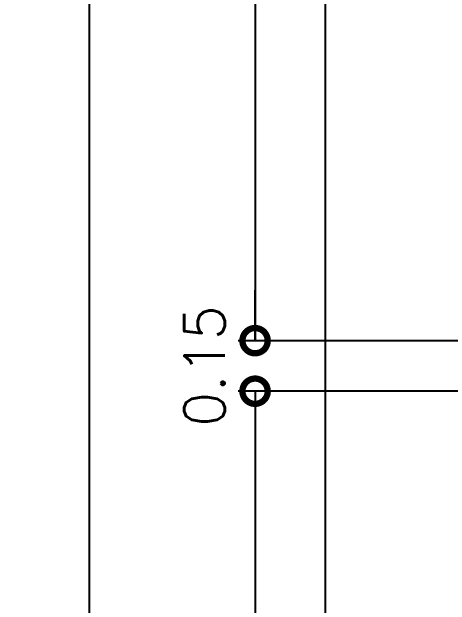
# Model space of a CAD drawing. Extents: x 500 to 638, y 181 to 267.
# Drawn here: x 533.448 to 534.747, y 227.187 to 228.948 of the extents above; entities that cross this region are included whole.
import ezdxf

# ---------------------------------------------------------------- set-up
doc = ezdxf.new("R2010")
doc.units = 0
doc.header["$LTSCALE"] = 7
doc.layers.get('0').update_dxf_attribs({"linetype": 'CONTINUOUS'})
doc.layers.get('DEFPOINTS').update_dxf_attribs({"linetype": 'CONTINUOUS'})
doc.layers.add('ALVENARIA1', color=44, linetype='CONTINUOUS')
doc.layers.add('COTA', color=1, linetype='CONTINUOUS')
doc.styles.add('SIMPLEX', font='SIMPLEX.SHX')
doc.dimstyles.new('DIM50', dxfattribs={"dimtxt": 0.12, "dimasz": 0.15, "dimexe": 0.05, "dimexo": 0.09, "dimgap": 0.09, "dimtad": 1, "dimzin": 0, "dimdsep": 46, "dimtxsty": 'SIMPLEX', "dimblk1": 'DOTSMALL', "dimblk2": 'DOTSMALL', "dimsah": 1, "dimcen": 0.09, "dimadec": 0, "dimazin": 0, "dimtfac": 1, "dimtix": 1, "dimtofl": 0, "dimtmove": 2, "dimatfit": 3, "dimldrblk": 'DOTSMALL', "dimfxl": 1, "dimtolj": 1, "dimtzin": 0, "dimarcsym": 0})

# ---------------------------------------------------------------- blocks, each defined once
blk = doc.blocks.new('_DOTSMALL')
at = {"color": 0, "linetype": 'ByBlock', "const_width": 0.5}
blk.add_lwpolyline([(-0.0625, 0, 1), (0.0625, 0, 1)], format="xyb", close=True, dxfattribs=at)
blk = doc.blocks.new('*D16')
at = {"layer": 'COTA', "color": 0, "lineweight": -2}
for p, q in [((535.3086, 232.1219), (534.1188, 232.1219)), ((534.1688, 232.1219), (534.1688, 227.9719)), ((535.3086, 227.9719), (534.1188, 227.9719))]:
    blk.add_line(p, q, dxfattribs=at)
at = {"layer": 'DEFPOINTS', "color": 0}
for p in [(535.3986, 232.1219), (534.1688, 227.9719), (535.3986, 227.9719)]:
    blk.add_point(p, dxfattribs=at)
at = {"layer": 'COTA', "color": 0, "lineweight": -2, "xscale": 0.15, "yscale": 0.15, "zscale": 0.15}
for p, rotation in [((534.1688, 232.1219), 90), ((534.1688, 227.9719), 270)]:
    blk.add_blockref('_DOTSMALL', p, dxfattribs=dict(at, rotation=rotation))
at = {"layer": 'COTA', "color": 0, "insert": (534.0188, 230.0469), "char_height": 0.12, "attachment_point": 5, "rotation": 90, "style": 'SIMPLEX'}
blk.add_mtext('\\A1;4.15', dxfattribs=at)
blk = doc.blocks.new('*D18')
at = {"layer": 'COTA', "color": 0, "lineweight": -2}
for p, q in [((534.1688, 227.9719), (534.1688, 228.1219)), ((535.3086, 227.9719), (534.1188, 227.9719)), ((535.3086, 227.8219), (534.1188, 227.8219)), ((534.1688, 227.8219), (534.1688, 227.6719))]:
    blk.add_line(p, q, dxfattribs=at)
at = {"layer": 'DEFPOINTS', "color": 0}
for p in [(535.3986, 227.9719), (534.1688, 227.8219), (535.3986, 227.8219)]:
    blk.add_point(p, dxfattribs=at)
at = {"layer": 'COTA', "color": 0, "lineweight": -2, "xscale": 0.15, "yscale": 0.15, "zscale": 0.15}
for p, rotation in [((534.1688, 227.9719), 270), ((534.1688, 227.8219), 90)]:
    blk.add_blockref('_DOTSMALL', p, dxfattribs=dict(at, rotation=rotation))
at = {"layer": 'COTA', "color": 0, "insert": (534.0188, 227.8969), "char_height": 0.12, "attachment_point": 5, "rotation": 90, "style": 'SIMPLEX'}
blk.add_mtext('\\A1;0.15', dxfattribs=at)
blk = doc.blocks.new('*D17')
at = {"layer": 'COTA', "color": 0, "lineweight": -2}
for p, q in [((535.3086, 227.8219), (534.1188, 227.8219)), ((534.1688, 227.8219), (534.1688, 225.3719)), ((535.8086, 225.3719), (534.1188, 225.3719))]:
    blk.add_line(p, q, dxfattribs=at)
at = {"layer": 'DEFPOINTS', "color": 0}
for p in [(535.3986, 227.8219), (534.1688, 225.3719), (535.8986, 225.3719)]:
    blk.add_point(p, dxfattribs=at)
at = {"layer": 'COTA', "color": 0, "lineweight": -2, "xscale": 0.15, "yscale": 0.15, "zscale": 0.15}
for p, rotation in [((534.1688, 227.8219), 90), ((534.1688, 225.3719), 270)]:
    blk.add_blockref('_DOTSMALL', p, dxfattribs=dict(at, rotation=rotation))
at = {"layer": 'COTA', "color": 0, "insert": (534.0188, 226.5969), "char_height": 0.12, "attachment_point": 5, "rotation": 90, "style": 'SIMPLEX'}
blk.add_mtext('\\A1;2.45', dxfattribs=at)
blk = doc.blocks.new('*D40')
at = {"layer": 'COTA', "color": 0, "lineweight": -2}
for p, q in [((535.2866, 238.2219), (533.6266, 238.2219)), ((533.6766, 238.2219), (533.6766, 225.2219)), ((535.2866, 225.2219), (533.6266, 225.2219))]:
    blk.add_line(p, q, dxfattribs=at)
at = {"layer": 'DEFPOINTS', "color": 0}
for p in [(535.3766, 238.2219), (533.6766, 225.2219), (535.3766, 225.2219)]:
    blk.add_point(p, dxfattribs=at)
at = {"layer": 'COTA', "color": 0, "lineweight": -2, "xscale": 0.15, "yscale": 0.15, "zscale": 0.15}
for p, rotation in [((533.6766, 238.2219), 90), ((533.6766, 225.2219), 270)]:
    blk.add_blockref('_DOTSMALL', p, dxfattribs=dict(at, rotation=rotation))
at = {"layer": 'COTA', "color": 0, "insert": (533.5266, 231.7219), "char_height": 0.12, "attachment_point": 5, "rotation": 90, "style": 'SIMPLEX'}
blk.add_mtext('\\A1;13.00', dxfattribs=at)

msp = doc.modelspace()

# ---------------------------------------------------------------- linework, layer by layer
at = {"layer": 'ALVENARIA1'}
msp.add_line((534.3766, 232.2719), (534.3766, 225.3719), dxfattribs=at)

# ---------------------------------------------------------------- dimensions: what is measured, and where the dimension line sits
at = {"layer": 'COTA'}
for base, p1, p2, picture, middle in [((533.6766, 225.2219), (535.3766, 238.2219), (535.3766, 225.2219), '*D40', (533.5266, 231.7219)), ((534.1688, 227.9719), (535.3986, 232.1219), (535.3986, 227.9719), '*D16', (534.0188, 230.0469)), ((534.1688, 227.8219), (535.3986, 227.9719), (535.3986, 227.8219), '*D18', (534.0188, 227.8969)), ((534.1688, 225.3719), (535.3986, 227.8219), (535.8986, 225.3719), '*D17', (534.0188, 226.5969))]:
    dim = msp.add_linear_dim(base=base, p1=p1, p2=p2, angle=90, dimstyle='DIM50', dxfattribs=at)
    dim.commit()
    dim.dimension.update_dxf_attribs({"geometry": picture, "text_midpoint": middle})

doc.saveas('drawing.dxf')
